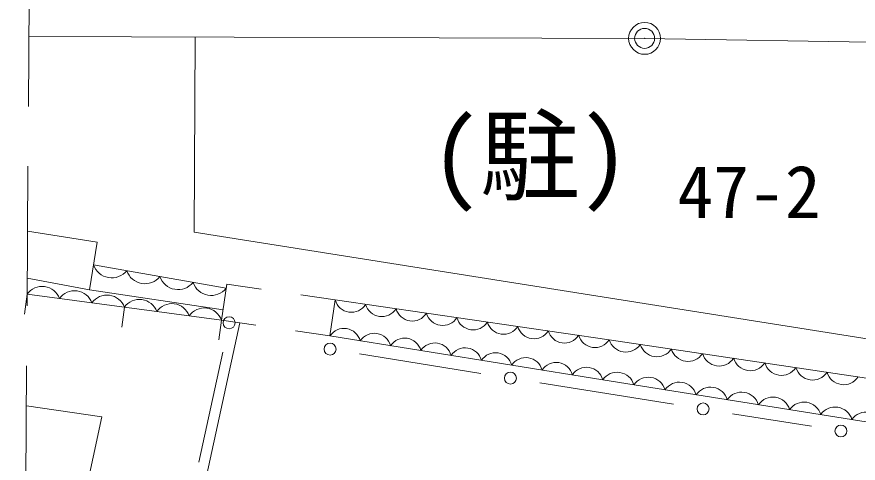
# Model space of a CAD drawing. Units: millimetres, scale not verified. Extents: x 40000 to 680000, y 20000 to 380000.
# Drawn here: x 65897 to 86990, y 259020 to 270204 of the extents above; entities that cross this region are included whole.
import ezdxf
from ezdxf.enums import TextEntityAlignment as Align

# ---------------------------------------------------------------- set-up
doc = ezdxf.new("R2010")
doc.units = ezdxf.units.MM
doc.header["$LTSCALE"] = 1000
doc.header["$PDMODE"] = 32
doc.header["$PDSIZE"] = 500
doc.linetypes.add('CHAIN', pattern=[18.5, 12, -1.5, 3.5, -1.5])
for name, color, linetype, lineweight in [('M-BGD', 7, 'Continuous', 13), ('M-BMK', 2, 'CHAIN', 13), ('M-BMK-ROW', 30, 'Continuous', 13)]:
    doc.layers.add(name, color=color, linetype=linetype, lineweight=lineweight)
doc.layers.add('M-BMK-HTXT', color=7, linetype='Continuous')
doc.styles.add('ＭＳ ゴシック', font='')
doc.styles.get('ＭＳ ゴシック').set_extended_font_data('MS Gothic')

msp = doc.modelspace()

# ---------------------------------------------------------------- linework, layer by layer
at = {"layer": 'M-BGD'}
for p, q in [((70370, 269697), (70341, 264809)), ((70341, 264809), (87423, 262101)), ((67822, 263990), (71147, 263402)), ((71030, 262604), (71162, 263505)), ((71162, 263505), (72025, 263379)), ((66155, 263251), (66089, 262756)), ((71030, 262604), (66155, 263251)), ((66155, 263251), (71030, 262604)), ((67721, 263367), (71068, 262863)), ((73014, 263235), (73878, 263109)), ((73878, 263109), (73746, 262207)), ((68593, 262927), (68527, 262432)), ((68723, 249868), (71486, 262537)), ((71030, 262604), (70964, 262108)), ((71030, 262604), (70964, 262108)), ((71893, 262478), (71030, 262604)), ((73746, 262207), (72883, 262333)), ((70459, 259047), (71060, 261804)), ((77531, 261270), (74489, 261759)), ((80533, 260787), (79012, 261032)), ((82362, 260496), (80533, 260787)), ((85818, 259944), (83843, 260259))]:
    msp.add_line(p, q, dxfattribs=at)
for points in [[(87789, 269561), (81636, 269665), (66198, 269708)], [(66166, 264835), (67914, 264558), (67721, 263367), (66158, 263658)], [(73878, 263109), (80746, 262113), (89332, 260831), (97419, 259696), (100160, 259259), (107262, 258523), (113999, 257855), (117318, 257591), (122902, 257071), (127274, 256552), (131165, 255617), (134607, 254489), (135532, 253996), (146974, 249015)], [(144753, 248724), (135110, 253070), (134604, 253304), (130912, 254363), (127017, 255360), (122764, 256186), (117273, 256669), (113923, 256840), (107170, 257510), (100043, 258102), (97270, 258554), (89176, 259738), (80585, 261109), (73746, 262207)], [(66136, 260459), (68028, 260179), (66074, 251083)]]:
    msp.add_lwpolyline(points, dxfattribs=at)
for centre in [(71220, 262537), (73749, 261878), (78272, 261151), (83102, 260378), (86558, 259826)]:
    msp.add_circle(centre, 150, dxfattribs=at)
for centre, radius, start, end in [((68278, 264144), 481, 198.7015, 321.2685), ((69109, 263997), 481, 198.7015, 321.2685), ((69940, 263850), 481, 198.7015, 321.2685), ((70771, 263703), 481, 198.7015, 321.2685), ((66534, 262988), 461, 19.6646, 145.2011), ((67346, 262880), 461, 19.6646, 145.2011), ((68159, 262772), 461, 19.6646, 145.2011), ((68971, 262664), 461, 19.6646, 145.2011), ((74284, 263224), 422, 195.8295, 327.6707), ((69784, 262556), 461, 19.6646, 145.2011), ((70596, 262448), 461, 19.6646, 145.2011), ((75047, 263114), 422, 195.8295, 327.6707), ((75810, 263003), 422, 195.8295, 327.6707), ((76573, 262892), 422, 195.8295, 327.6707), ((77336, 262782), 422, 195.8295, 327.6707), ((74099, 261977), 421, 14.8535, 146.897), ((78100, 262671), 422, 195.8295, 327.6707), ((78863, 262560), 422, 195.8295, 327.6707), ((74859, 261855), 421, 14.8535, 146.897), ((79626, 262450), 422, 195.8295, 327.6707), ((80389, 262339), 422, 195.8295, 327.6707), ((75619, 261733), 421, 14.8535, 146.897), ((76378, 261611), 421, 14.8535, 146.897), ((81164, 262239), 436, 196.7934, 326.2203), ((81944, 262123), 436, 196.7934, 326.2203), ((77138, 261489), 421, 14.8535, 146.897), ((77898, 261367), 421, 14.8535, 146.897), ((82725, 262006), 436, 196.7934, 326.2203), ((83505, 261890), 436, 196.7934, 326.2203), ((78658, 261245), 421, 14.8535, 146.897), ((84286, 261773), 436, 196.7934, 326.2203), ((79418, 261123), 421, 14.8535, 146.897), ((80178, 261001), 421, 14.8535, 146.897), ((85066, 261656), 436, 196.7934, 326.2203), ((85847, 261540), 436, 196.7934, 326.2203), ((80946, 260861), 438, 16.335, 145.5331), ((81727, 260736), 438, 16.335, 145.5331), ((86627, 261423), 436, 196.7934, 326.2203), ((82508, 260612), 438, 16.335, 145.5331), ((83289, 260487), 438, 16.335, 145.5331), ((84070, 260362), 438, 16.335, 145.5331), ((84851, 260238), 438, 16.335, 145.5331), ((85632, 260113), 438, 16.335, 145.5331), ((86413, 259989), 438, 16.335, 145.5331), ((87194, 259864), 438, 16.335, 145.5331)]:
    msp.add_arc(centre, radius, start, end, dxfattribs=at)
at = {"layer": 'M-BMK'}
msp.add_line((66267, 279961), (65897, 224520), dxfattribs=at)
at = {"layer": 'M-BMK-ROW'}
msp.add_circle((81636, 269665), 400, dxfattribs=at)
msp.add_point((81636, 269665), dxfattribs=at)

# ---------------------------------------------------------------- texts
at = {"layer": 'M-BGD', "style": 'ＭＳ ゴシック'}
msp.add_text('(駐)', height=1833, dxfattribs=at).set_placement((78764, 265256), align=Align.BOTTOM_CENTER)
at = {"layer": 'M-BMK-HTXT', "style": 'ＭＳ ゴシック'}
msp.add_text('47-2', height=1320, dxfattribs=at).set_placement((84253, 264766), align=Align.BOTTOM_CENTER)

doc.saveas('drawing.dxf')
